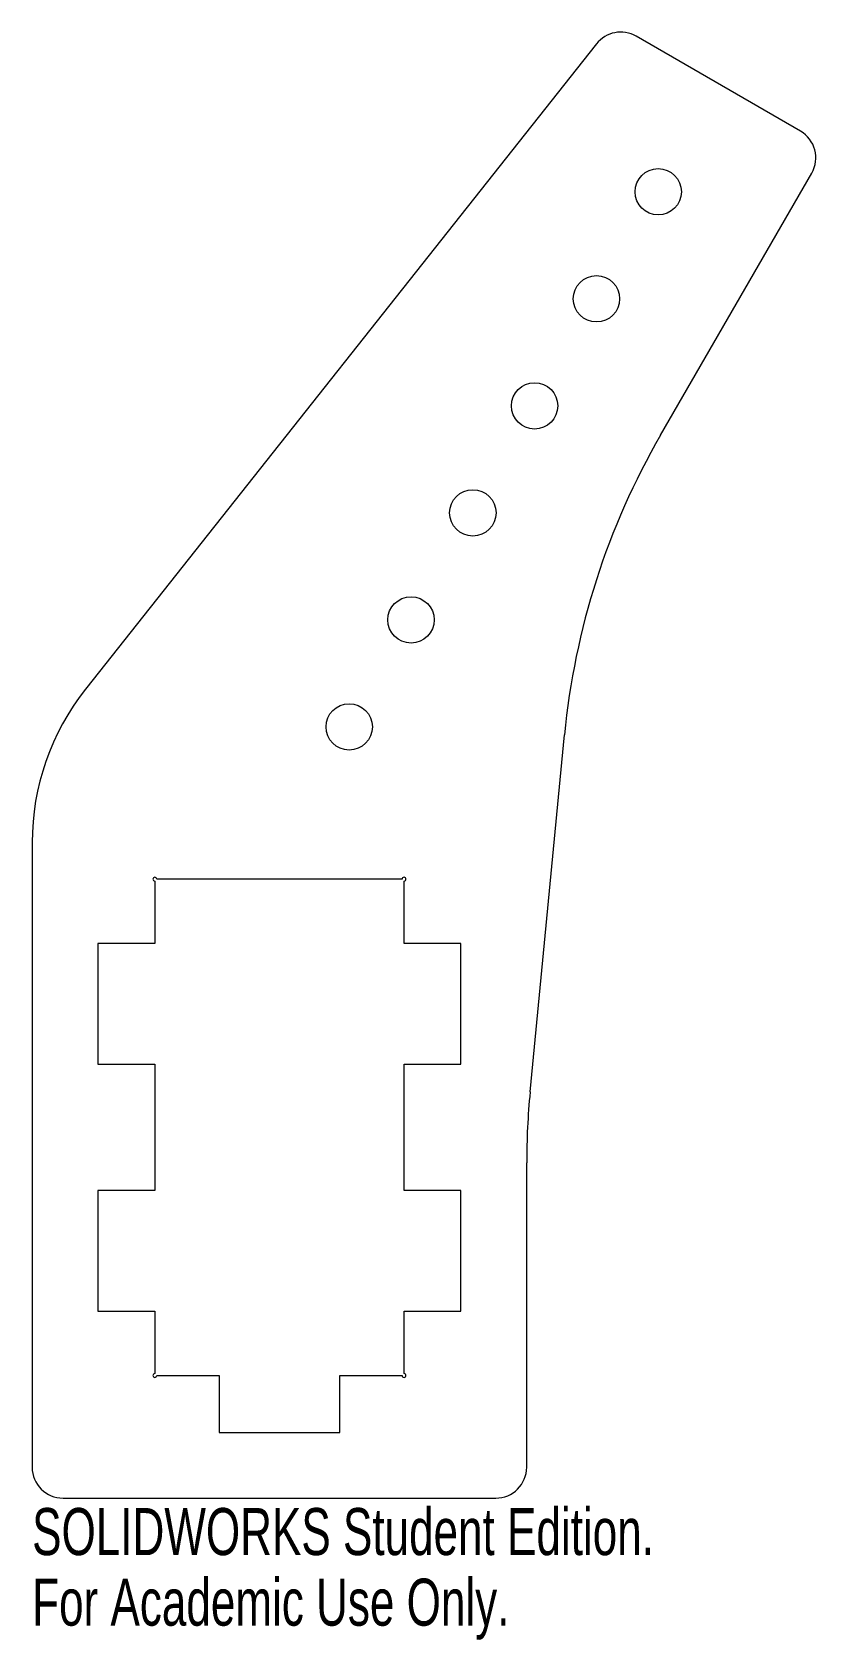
# Model space of a CAD drawing. Header units: inches. Extents: x -1 to 2.17, y -2.07 to 4.43.
import ezdxf

# ---------------------------------------------------------------- set-up
doc = ezdxf.new("R2010")
doc.units = ezdxf.units.IN
doc.header["$MEASUREMENT"] = 0
doc.styles.add('SLDTEXTSTYLE0', font='TXT', dxfattribs={"width": 0.7})

msp = doc.modelspace()

# ---------------------------------------------------------------- linework, layer by layer
at = {"color": 7, "linetype": 'Continuous', "lineweight": 15}
for p, q in [((1.2822, 4.3834), (-0.7841, 1.7728)), ((2.107, 4.0305), (1.4427, 4.4141)), ((1.541, 2.8001), (2.1528, 3.8598)), ((1.0138, 0.1434), (1.1528, 1.5876)), ((-1, 1.1521), (-1, -1.375)), ((-0.5039, 0.9961), (-0.5039, 0.7441)), ((0.4961, 1.0039), (-0.4961, 1.0039)), ((0.5039, 0.7441), (0.5039, 0.9961)), ((-0.7339, 0.7441), (-0.7339, 0.2559)), ((-0.5039, 0.7441), (-0.7339, 0.7441)), ((0.7339, 0.7441), (0.5039, 0.7441)), ((0.7339, 0.2559), (0.7339, 0.7441)), ((-0.7339, 0.2559), (-0.5039, 0.2559)), ((-0.5039, 0.2559), (-0.5039, -0.2559)), ((0.5039, 0.2559), (0.7339, 0.2559)), ((0.5039, -0.2559), (0.5039, 0.2559)), ((1, -1.375), (1, -0.1441)), ((-0.7339, -0.2559), (-0.7339, -0.7441)), ((-0.5039, -0.2559), (-0.7339, -0.2559)), ((0.7339, -0.2559), (0.5039, -0.2559)), ((0.7339, -0.7441), (0.7339, -0.2559)), ((-0.7339, -0.7441), (-0.5039, -0.7441)), ((-0.5039, -0.7441), (-0.5039, -0.9961)), ((0.5039, -0.7441), (0.7339, -0.7441)), ((0.5039, -0.9961), (0.5039, -0.7441)), ((-0.4961, -1.0039), (-0.2441, -1.0039)), ((-0.2441, -1.0039), (-0.2441, -1.2339)), ((0.2441, -1.0039), (0.4961, -1.0039)), ((0.2441, -1.2339), (0.2441, -1.0039)), ((-0.2441, -1.2339), (0.2441, -1.2339)), ((-0.875, -1.5), (0.875, -1.5))]:
    msp.add_line(p, q, dxfattribs=at)
for centre, radius in [((1.5322, 3.785), 0.0937), ((1.2822, 3.352), 0.0938), ((1.0322, 2.919), 0.0937), ((0.7822, 2.486), 0.0938), ((0.5322, 2.053), 0.0937), ((0.2822, 1.62), 0.0937)]:
    msp.add_circle(centre, radius, dxfattribs=at)
for centre, radius, start, end in [((1.3802, 4.3058), 0.125, 60, 141.63798), ((2.0445, 3.9223), 0.125, 330, 60), ((4.139, 1.3001), 3, 150, 174.501), ((0, 1.1521), 1, 141.63798, 180), ((-0.5039, 1.0039), 0.00781, 0, 270), ((0.5039, 1.0039), 0.00781, 270, 180), ((4, -0.1441), 3, 174.501, 180), ((-0.5039, -1.0039), 0.00781, 90, 0), ((0.5039, -1.0039), 0.00781, 180, 90), ((-0.875, -1.375), 0.125, 180, 270), ((0.875, -1.375), 0.125, 270, 0)]:
    msp.add_arc(centre, radius, start, end, dxfattribs=at)

# ---------------------------------------------------------------- texts
at = {"color": 7, "linetype": 'Continuous', "char_height": 0.1903, "attachment_point": 1, "style": 'SLDTEXTSTYLE0'}
for s, insert in [('SOLIDWORKS Student Edition.', (-1, -1.5401)), ('For Academic Use Only.', (-1, -1.8256))]:
    msp.add_mtext(s, dxfattribs=dict(at, insert=insert))

doc.saveas('drawing.dxf')
